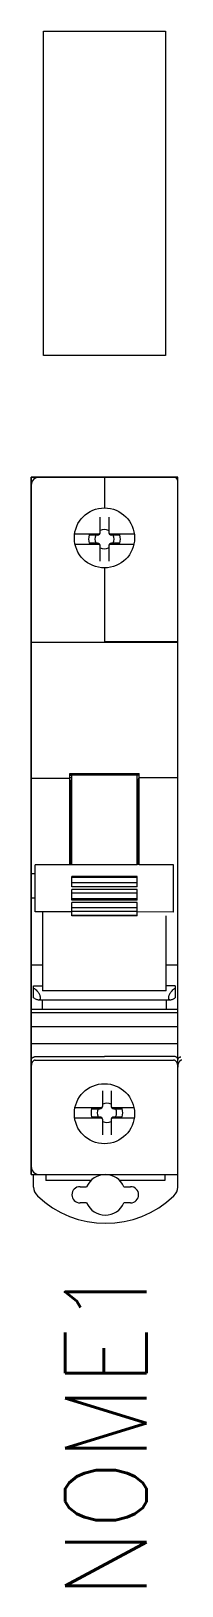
# Model space of a CAD drawing. Header units: millimetres. Extents: x -0.9 to 0.9, y -10.6 to 8.6.
import ezdxf
from ezdxf.enums import TextEntityAlignment as Align

# ---------------------------------------------------------------- set-up
doc = ezdxf.new("R2010")
doc.units = ezdxf.units.MM
doc.header["$LTSCALE"] = 10
doc.styles.add('romans', font='romans.shx', dxfattribs={"width": 0.9})

msp = doc.modelspace()

# ---------------------------------------------------------------- linework, layer by layer
at = {"color": 7, "lineweight": -3}
for p, q in [((-0.3, -5.65), (-0.219, -5.65)), ((0.239, -5.65), (0.32, -5.65)), ((-0.219, -5.85), (-0.3, -5.85)), ((0.32, -5.85), (0.239, -5.85))]:
    msp.add_line(p, q, dxfattribs=at)
msp.add_lwpolyline([(-0.75, 4.6), (-0.75, 8.6), (0.75, 8.6), (0.75, 4.6)], close=True)
for centre, radius, start, end in [((-0.72, -5.655), 0.15, 180, 225.9538), ((-0.3, -5.75), 0.1, 90, 270), ((0.32, -5.75), 0.1, 270, 90), ((0.75, -5.655), 0.15, 314.0462, 0), ((0.015, -4.888), 1.212, 226.1913, 313.8087), ((0.01, -5.75), 0.25, 203.5782, 336.4218)]:
    msp.add_arc(centre, radius, start, end, dxfattribs=at)

# ---------------------------------------------------------------- texts
at = {"style": 'romans', "width": 0.9}
msp.add_attdef('NOME1', text='72.', height=1, rotation=90, dxfattribs=at).set_placement((0.017, -6.6), align=Align.MIDDLE_RIGHT)

# ---------------------------------------------------------------- wipeouts: each hides what was drawn before it
msp.add_wipeout([(-0.9, 3.1), (0.9, 3.1), (0.9, -5.5), (-0.9, -5.5)])

# ---------------------------------------------------------------- next in the draw order: linework, layer by layer
at = {"color": 7, "lineweight": -3}
for p, q in [((-0.9, -5.5), (-0.9, 3.1)), ((-0.9, 3.1), (0.9, 3.1)), ((0, 3.1), (0, 2.72)), ((-0.052, 2.421), (-0.052, 2.607)), ((0.052, 2.607), (0.052, 2.421)), ((-0.064, 2.395), (-0.367, 2.395)), ((-0.188, 2.387), (-0.087, 2.387)), ((0.367, 2.395), (0.064, 2.395)), ((0.087, 2.387), (0.188, 2.387)), ((-0.362, 2.275), (-0.064, 2.275)), ((-0.087, 2.284), (-0.188, 2.284)), ((-0.052, 2.063), (-0.052, 2.248)), ((0.052, 2.248), (0.052, 2.063)), ((0.064, 2.275), (0.362, 2.275)), ((0.188, 2.284), (0.087, 2.284)), ((0, 1.98), (0, 1.06)), ((0.9, 1.06), (-0.9, 1.06)), ((0.9, 1.07), (0, 1.07)), ((-0.425, -1.682), (-0.425, -0.555)), ((-0.425, -0.555), (0.425, -0.555)), ((-0.425, -0.573), (0.425, -0.573)), ((-0.4, -1.683), (-0.4, -0.573)), ((0.4, -1.683), (0.4, -0.573)), ((0.425, -1.682), (0.425, -0.555)), ((-0.9, -0.614), (-0.425, -0.614)), ((-0.405, -0.581), (-0.425, -0.581)), ((-0.425, -0.603), (-0.408, -0.603)), ((-0.415, -0.64), (-0.425, -0.64)), ((-0.415, -0.64), (-0.415, -1.682)), ((-0.407, -0.758), (-0.412, -0.779)), ((-0.406, -0.743), (-0.408, -0.763)), ((-0.406, -0.735), (-0.407, -0.758)), ((-0.4, -0.743), (-0.406, -0.743)), ((-0.4, -0.582), (-0.405, -0.581)), ((0.415, -1.682), (0.415, -0.62)), ((0.425, -0.62), (0.415, -0.62)), ((0.9, -0.609), (0.425, -0.609)), ((-0.415, -0.829), (-0.403, -0.812)), ((-0.415, -0.912), (-0.4, -0.921)), ((-0.412, -0.779), (-0.413, -0.782)), ((-0.403, -0.812), (-0.4, -0.806)), ((0.4, -0.799), (0.415, -0.799)), ((-0.4, -1.125), (-0.415, -1.125)), ((0.4, -1.033), (0.415, -1.033)), ((0.415, -1.125), (0.4, -1.125)), ((-0.4, -1.275), (-0.415, -1.275)), ((0.415, -1.275), (0.4, -1.275)), ((-0.4, -1.43), (-0.415, -1.43)), ((-0.415, -1.452), (-0.4, -1.452)), ((0.4, -1.379), (0.415, -1.379)), ((0.4, -1.501), (0.415, -1.501)), ((-0.85, -2.261), (-0.85, -1.682)), ((0.4, -1.683), (-0.85, -1.683)), ((-0.4, -1.565), (-0.415, -1.565)), ((-0.415, -1.578), (-0.4, -1.578)), ((0.4, -1.578), (0.415, -1.578)), ((0.4, -1.623), (0.415, -1.623)), ((0.85, -2.265), (0.85, -1.683)), ((-0.9, -1.786), (-0.85, -1.786)), ((-0.4, -1.951), (-0.4, -1.826)), ((0.4, -1.826), (-0.4, -1.826)), ((0.4, -1.836), (-0.4, -1.836)), ((0.4, -1.902), (-0.4, -1.902)), ((0.4, -1.951), (0.4, -1.826)), ((-0.9, -2.09), (-0.85, -2.09)), ((0.4, -1.951), (-0.4, -1.951)), ((-0.4, -2.116), (-0.4, -1.987)), ((0.4, -1.987), (-0.4, -1.987)), ((0.4, -2.032), (-0.4, -2.032)), ((0.4, -2.1), (-0.4, -2.1)), ((0.4, -2.116), (0.4, -1.987)), ((-0.4, -2.261), (-0.85, -2.261)), ((-0.76, -2.261), (-0.76, -3.235)), ((0.4, -2.116), (-0.4, -2.116)), ((0.4, -2.147), (-0.4, -2.147)), ((-0.4, -2.311), (-0.4, -2.147)), ((0.4, -2.21), (-0.4, -2.21)), ((0.4, -2.255), (-0.4, -2.255)), ((0.4, -2.311), (0.4, -2.147)), ((0.85, -2.265), (0.4, -2.261)), ((0.4, -2.305), (-0.4, -2.305)), ((0.4, -2.311), (-0.4, -2.311)), ((0.76, -3.235), (0.76, -2.311)), ((-0.76, -2.92), (-0.89, -2.92)), ((0.9, -2.92), (0.76, -2.92)), ((-0.87, -3.175), (-0.76, -3.175)), ((-0.87, -3.32), (-0.87, -3.175)), ((0.76, -3.235), (-0.76, -3.235)), ((0.87, -3.175), (0.76, -3.175)), ((0.87, -3.175), (0.87, -3.32)), ((-0.81, -3.345), (0.81, -3.345)), ((-0.76, -3.46), (-0.76, -3.345)), ((0.76, -3.345), (0.76, -3.46)), ((-0.9, -3.46), (0.9, -3.46)), ((-0.9, -3.5), (0.9, -3.5)), ((-0.9, -3.676), (0.9, -3.676)), ((-0.9, -3.884), (0.9, -3.884)), ((0, -4.05), (-0.86, -4.05)), ((-0.85, -4.09), (0.85, -4.09)), ((0, -4.04), (0.85, -4.04)), ((-0.022, -4.653), (-0.022, -4.467)), ((0.082, -4.467), (0.082, -4.653)), ((-0.034, -4.679), (-0.363, -4.679)), ((-0.158, -4.688), (-0.057, -4.688)), ((-0.057, -4.791), (-0.158, -4.791)), ((0.363, -4.679), (0.094, -4.679)), ((0.116, -4.688), (0.218, -4.688)), ((0.218, -4.791), (0.116, -4.791)), ((-0.366, -4.799), (-0.034, -4.799)), ((-0.022, -5.011), (-0.022, -4.826)), ((0.082, -4.826), (0.082, -5.011)), ((0.094, -4.799), (0.366, -4.799)), ((-0.9, -5.5), (0.9, -5.5)), ((-0.87, -5.655), (-0.87, -5.5)), ((-0.72, -5.5), (-0.72, -5.575)), ((0.74, -5.5), (0.74, -5.575)), ((-0.169, -5.575), (-0.72, -5.575)), ((0.74, -5.575), (0.189, -5.575))]:
    msp.add_line(p, q, dxfattribs=at)
at = {"color": 7}
for p, q in [((0.9, -5.655), (0.9, 3.1)), ((0.9, -1.682), (0.9, 3.1)), ((0.85, -1.682), (0.425, -1.682))]:
    msp.add_line(p, q, dxfattribs=at)
msp.add_lwpolyline([(0.9, 3.1), (-0.9, 3.1), (-0.9, -5.5), (0.9, -5.5)], close=True)
for points in [[(-0.406, -0.669), (-0.407, -0.668), (-0.415, -0.657)], [(-0.415, -0.7), (-0.41, -0.714), (-0.406, -0.735)], [(-0.408, -0.763), (-0.414, -0.785), (-0.415, -0.787)], [(-0.408, -0.602), (-0.408, -0.602), (-0.408, -0.602), (-0.407, -0.604), (-0.407, -0.608), (-0.406, -0.613), (-0.406, -0.619), (-0.406, -0.627), (-0.406, -0.635), (-0.406, -0.743)], [(-0.87, -3.2), (-0.86, -3.207), (-0.85, -3.216), (-0.841, -3.224), (-0.832, -3.233), (-0.824, -3.242), (-0.816, -3.251), (-0.81, -3.26)], [(0.81, -3.26), (0.816, -3.251), (0.824, -3.242), (0.832, -3.233), (0.841, -3.224), (0.85, -3.216), (0.86, -3.207), (0.87, -3.2)], [(-0.87, -3.32), (-0.86, -3.327), (-0.85, -3.333), (-0.84, -3.337), (-0.831, -3.341), (-0.823, -3.343), (-0.816, -3.345), (-0.81, -3.345)], [(-0.81, -3.345), (-0.809, -3.345), (-0.804, -3.344), (-0.799, -3.343), (-0.795, -3.341), (-0.792, -3.339), (-0.789, -3.336), (-0.787, -3.332), (-0.786, -3.329), (-0.785, -3.324), (-0.785, -3.32), (-0.785, -3.315), (-0.786, -3.31), (-0.788, -3.304), (-0.789, -3.298), (-0.792, -3.291), (-0.795, -3.284), (-0.799, -3.276), (-0.804, -3.268), (-0.81, -3.26)], [(0.81, -3.26), (0.804, -3.268), (0.799, -3.276), (0.795, -3.284), (0.792, -3.291), (0.789, -3.298), (0.788, -3.304), (0.786, -3.31), (0.785, -3.315), (0.785, -3.32), (0.785, -3.324), (0.786, -3.329), (0.787, -3.332), (0.789, -3.336), (0.792, -3.339), (0.795, -3.341), (0.799, -3.343), (0.804, -3.344), (0.809, -3.345), (0.81, -3.345)], [(0.81, -3.345), (0.816, -3.345), (0.823, -3.343), (0.831, -3.341), (0.84, -3.337), (0.85, -3.333), (0.86, -3.327), (0.87, -3.32)], [(-0.9, -4.088), (-0.9, -4.083), (-0.899, -4.078), (-0.897, -4.073), (-0.895, -4.069), (-0.892, -4.065), (-0.889, -4.062), (-0.886, -4.059), (-0.882, -4.056), (-0.878, -4.054), (-0.874, -4.052), (-0.869, -4.051), (-0.865, -4.05), (-0.86, -4.05)], [(-0.85, -4.09), (-0.855, -4.09), (-0.859, -4.091), (-0.864, -4.093), (-0.868, -4.095), (-0.872, -4.098), (-0.876, -4.101), (-0.88, -4.106), (-0.884, -4.111), (-0.888, -4.118), (-0.892, -4.126), (-0.895, -4.136), (-0.898, -4.148), (-0.899, -4.161), (-0.9, -4.176)], [(0.85, -4.04), (0.855, -4.04), (0.861, -4.041), (0.866, -4.042), (0.871, -4.044), (0.876, -4.047), (0.881, -4.05), (0.885, -4.053), (0.889, -4.057), (0.892, -4.061), (0.895, -4.065), (0.897, -4.07), (0.899, -4.075), (0.9, -4.08), (0.9, -4.085)], [(0.9, -4.161), (0.9, -4.151), (0.898, -4.142), (0.896, -4.133), (0.893, -4.125), (0.89, -4.117), (0.886, -4.111), (0.881, -4.106), (0.877, -4.101), (0.873, -4.098), (0.868, -4.095), (0.864, -4.093), (0.859, -4.091), (0.855, -4.09), (0.85, -4.09)], [(0.9, -4.088), (0.9, -4.083), (0.901, -4.078), (0.903, -4.073), (0.905, -4.069), (0.908, -4.065), (0.911, -4.062), (0.914, -4.059), (0.918, -4.056), (0.922, -4.054), (0.926, -4.052), (0.931, -4.051), (0.935, -4.05), (0.94, -4.05)], [(0.95, -4.09), (0.945, -4.09), (0.941, -4.091), (0.936, -4.093), (0.932, -4.095), (0.928, -4.098), (0.924, -4.101), (0.92, -4.106), (0.916, -4.111), (0.912, -4.118), (0.908, -4.126), (0.905, -4.136), (0.902, -4.148), (0.901, -4.161), (0.9, -4.176)]]:
    msp.add_lwpolyline(points, dxfattribs=at)
at = {"color": 7, "lineweight": -3}
for centre in [(0, 2.35), (0, -4.75)]:
    msp.add_circle(centre, 0.37, dxfattribs=at)
for centre, radius, start, end in [((-0.8, 3), 0.1, 90, 180), ((0.85, 3.05), 0.05, 0, 90), ((0, 2.335), 0.195, 164.6656, 195.3344), ((0, 2.335), 0.119, 154.3465, 205.6535), ((-0.087, 2.421), 0.035, 270, 0), ((0, 2.335), 0.119, 64.3465, 115.6535), ((0.087, 2.421), 0.035, 180, 270), ((0, 2.335), 0.119, 334.3465, 25.6535), ((0, 2.335), 0.195, 344.6656, 15.3344), ((-0.087, 2.248), 0.035, 0, 90), ((0, 2.335), 0.119, 244.3465, 295.6535), ((0.087, 2.248), 0.035, 90, 180), ((0.03, -4.739), 0.195, 164.6656, 195.3344), ((0.03, -4.739), 0.119, 154.3465, 205.6535), ((-0.057, -4.653), 0.035, 270, 0), ((-0.057, -4.826), 0.035, 0, 90), ((0.03, -4.739), 0.119, 64.3465, 115.6535), ((0.116, -4.653), 0.035, 180, 270), ((0.116, -4.826), 0.035, 90, 180), ((0.03, -4.739), 0.119, 334.3465, 25.6535), ((0.03, -4.739), 0.195, 344.6656, 15.3344), ((0.03, -4.739), 0.119, 244.3465, 295.6535), ((-0.8, -5.4), 0.1, 180, 270), ((0.01, -5.75), 0.25, 23.5782, 156.4218)]:
    msp.add_arc(centre, radius, start, end, dxfattribs=at)

doc.saveas('drawing.dxf')
